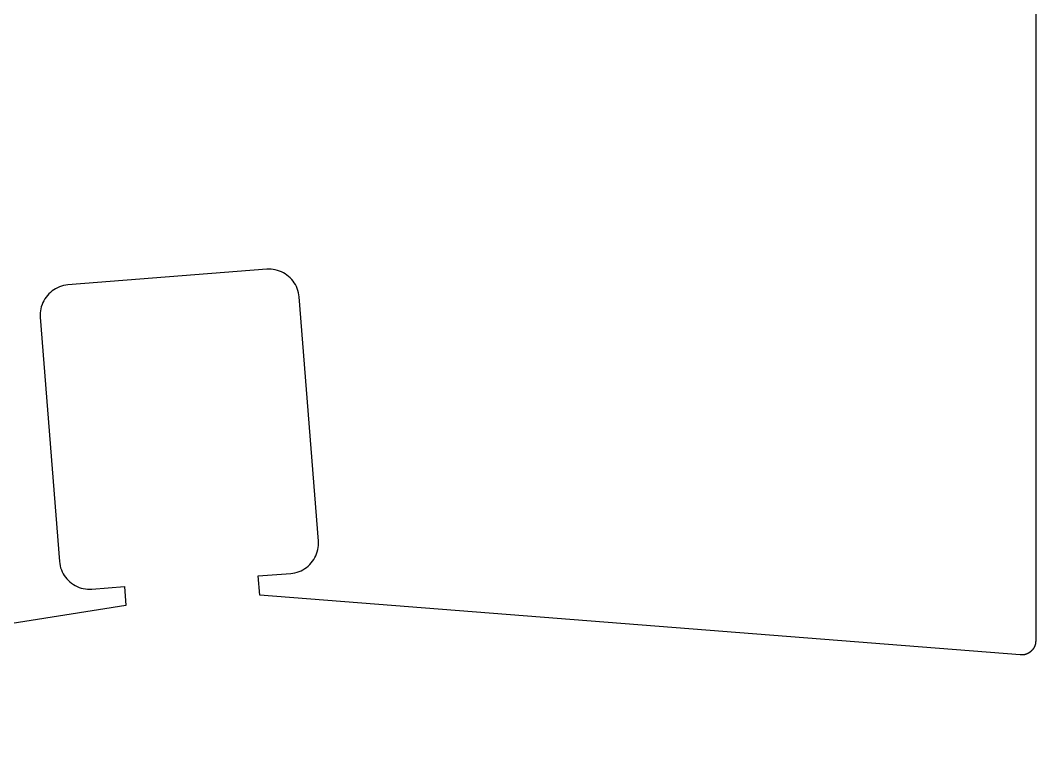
# Model space of a CAD drawing. Extents: x -174 to 104, y -42 to 61.
# Drawn here: x 33.1 to 104.2, y -42.3 to 9.2 of the extents above; entities that cross this region are included whole.
import ezdxf

# ---------------------------------------------------------------- set-up
doc = ezdxf.new("R2010")
doc.units = 0
doc.layers.add('BLACK', color=7, linetype='CONTINUOUS')

msp = doc.modelspace()

# ---------------------------------------------------------------- linework, layer by layer
at = {"layer": 'BLACK', "linetype": 'CONTINUOUS'}
for p, q in [((104.18008, 35.514062), (104.18008, -34.234398)), ((50.3458, -8.235008), (36.411483, -9.331663)), ((50.494203, -8.228843), (50.3458, -8.235008)), ((50.643037, -8.233933), (50.494203, -8.228843)), ((50.789676, -8.247587), (50.643037, -8.233933)), ((50.938776, -8.272634), (50.789676, -8.247587)), ((51.086128, -8.309196), (50.938776, -8.272634)), ((51.231206, -8.357126), (51.086128, -8.309196)), ((51.367302, -8.41364), (51.231206, -8.357126)), ((51.501909, -8.479034), (51.367302, -8.41364)), ((51.631137, -8.555661), (51.501909, -8.479034)), ((51.756167, -8.638911), (51.631137, -8.555661)), ((51.873628, -8.734004), (51.756167, -8.638911)), ((51.985926, -8.835144), (51.873628, -8.734004)), ((52.08771, -8.945611), (51.985926, -8.835144)), ((52.183609, -9.061261), (52.08771, -8.945611)), ((52.269255, -9.183981), (52.183609, -9.061261)), ((52.346363, -9.309561), (52.269255, -9.183981)), ((35.081664, -9.951223), (34.980525, -10.06352)), ((35.192132, -9.849439), (35.081664, -9.951223)), ((35.307781, -9.753539), (35.192132, -9.849439)), ((35.430501, -9.667893), (35.307781, -9.753539)), ((35.556081, -9.590785), (35.430501, -9.667893)), ((35.691875, -9.520749), (35.556081, -9.590785)), ((35.831693, -9.461588), (35.691875, -9.520749)), ((35.975039, -9.413524), (35.831693, -9.461588)), ((36.117737, -9.377099), (35.975039, -9.413524)), ((36.263943, -9.348789), (36.117737, -9.377099)), ((36.411483, -9.331663), (36.263943, -9.348789)), ((52.416399, -9.445355), (52.346363, -9.309561)), ((52.475561, -9.585173), (52.416399, -9.445355)), ((52.523625, -9.728518), (52.475561, -9.585173)), ((52.560049, -9.871217), (52.523625, -9.728518)), ((52.58836, -10.017422), (52.560049, -9.871217)), ((34.66016, -10.569846), (34.603647, -10.705943)), ((34.725554, -10.435239), (34.66016, -10.569846)), ((34.802181, -10.306012), (34.725554, -10.435239)), ((34.885431, -10.180982), (34.802181, -10.306012)), ((34.980525, -10.06352), (34.885431, -10.180982)), ((52.605486, -10.164962), (52.58836, -10.017422)), ((53.951248, -27.264492), (52.605486, -10.164962)), ((34.480454, -11.294112), (34.475364, -11.442946)), ((34.494107, -11.147472), (34.480454, -11.294112)), ((34.519155, -10.998372), (34.494107, -11.147472)), ((34.555716, -10.851021), (34.519155, -10.998372)), ((34.603647, -10.705943), (34.555716, -10.851021)), ((34.475364, -11.442946), (34.481529, -11.591349)), ((34.481529, -11.591349), (35.827291, -28.690878)), ((53.913622, -27.857468), (53.93867, -27.708369)), ((53.93867, -27.708369), (53.952323, -27.561729)), ((53.957413, -27.412895), (53.951248, -27.264492)), ((53.952323, -27.561729), (53.957413, -27.412895)), ((53.630595, -28.549829), (53.707223, -28.420602)), ((53.707223, -28.420602), (53.772617, -28.285994)), ((53.772617, -28.285994), (53.82913, -28.149898)), ((53.82913, -28.149898), (53.877061, -28.00482)), ((53.877061, -28.00482), (53.913622, -27.857468)), ((35.827291, -28.690878), (35.844417, -28.838419)), ((35.844417, -28.838419), (35.872727, -28.984624)), ((35.872727, -28.984624), (35.909152, -29.127322)), ((35.909152, -29.127322), (35.957216, -29.270668)), ((53.002276, -29.187948), (53.124996, -29.102301)), ((53.124996, -29.102301), (53.240645, -29.006402)), ((53.240645, -29.006402), (53.351113, -28.904618)), ((53.351113, -28.904618), (53.452252, -28.792321)), ((53.452252, -28.792321), (53.547345, -28.674859)), ((53.547345, -28.674859), (53.630595, -28.549829)), ((35.957216, -29.270668), (36.016378, -29.410486)), ((36.016378, -29.410486), (36.086413, -29.54628)), ((36.086413, -29.54628), (36.163521, -29.67186)), ((36.163521, -29.67186), (36.249167, -29.79458)), ((36.249167, -29.79458), (36.345067, -29.91023)), ((49.740524, -29.703678), (52.021294, -29.524178)), ((49.845694, -31.039983), (49.740524, -29.703678)), ((52.021294, -29.524178), (52.168834, -29.507052)), ((52.168834, -29.507052), (52.31504, -29.478742)), ((52.31504, -29.478742), (52.457738, -29.442317)), ((52.457738, -29.442317), (52.601084, -29.394253)), ((52.601084, -29.394253), (52.740902, -29.335091)), ((52.740902, -29.335091), (52.876696, -29.265056)), ((52.876696, -29.265056), (53.002276, -29.187948)), ((36.345067, -29.91023), (36.446851, -30.020697)), ((36.446851, -30.020697), (36.559148, -30.121837)), ((36.559148, -30.121837), (36.67661, -30.21693)), ((36.67661, -30.21693), (36.80164, -30.30018)), ((36.80164, -30.30018), (36.930867, -30.376807)), ((36.930867, -30.376807), (37.065475, -30.442201)), ((37.065475, -30.442201), (37.201571, -30.498715)), ((37.201571, -30.498715), (37.346649, -30.546645)), ((37.346649, -30.546645), (37.494, -30.583207)), ((38.086977, -30.620833), (40.367747, -30.441332)), ((40.367747, -30.441332), (40.471666, -31.761749)), ((37.494, -30.583207), (37.6431, -30.608254)), ((37.6431, -30.608254), (37.78974, -30.621907)), ((37.78974, -30.621907), (37.938574, -30.626998)), ((37.938574, -30.626998), (38.086977, -30.620833)), ((103.101621, -35.231316), (49.845694, -31.039983)), ((40.471666, -31.761749), (-25.960852, -42.283627)), ((103.980197, -34.837078), (103.974661, -34.844147)), ((103.98565, -34.829984), (103.980197, -34.837078)), ((103.991023, -34.822865), (103.98565, -34.829984)), ((103.996315, -34.81572), (103.991023, -34.822865)), ((104.001526, -34.808549), (103.996315, -34.81572)), ((104.006658, -34.801352), (104.001526, -34.808549)), ((104.01171, -34.794129), (104.006658, -34.801352)), ((104.016684, -34.78688), (104.01171, -34.794129)), ((104.021579, -34.779604), (104.016684, -34.78688)), ((104.026395, -34.772301), (104.021579, -34.779604)), ((104.031134, -34.764972), (104.026395, -34.772301)), ((104.035795, -34.757615), (104.031134, -34.764972)), ((104.04038, -34.75023), (104.035795, -34.757615)), ((104.044887, -34.742818), (104.04038, -34.75023)), ((104.049318, -34.735378), (104.044887, -34.742818)), ((104.053673, -34.72791), (104.049318, -34.735378)), ((104.057952, -34.720413), (104.053673, -34.72791)), ((104.062155, -34.712887), (104.057952, -34.720413)), ((104.066283, -34.705332), (104.062155, -34.712887)), ((104.070336, -34.697748), (104.066283, -34.705332)), ((104.074315, -34.690134), (104.070336, -34.697748)), ((104.078219, -34.68249), (104.074315, -34.690134)), ((104.082048, -34.674815), (104.078219, -34.68249)), ((104.085804, -34.66711), (104.082048, -34.674815)), ((104.089485, -34.659375), (104.085804, -34.66711)), ((104.093093, -34.651608), (104.089485, -34.659375)), ((104.096627, -34.643809), (104.093093, -34.651608)), ((104.100088, -34.635978), (104.096627, -34.643809)), ((104.101791, -34.632051), (104.100088, -34.635978)), ((104.103476, -34.628115), (104.101791, -34.632051)), ((104.105143, -34.624172), (104.103476, -34.628115)), ((104.106791, -34.62022), (104.105143, -34.624172)), ((104.108421, -34.61626), (104.106791, -34.62022)), ((104.110033, -34.612292), (104.108421, -34.61626)), ((104.111626, -34.608315), (104.110033, -34.612292)), ((104.113201, -34.60433), (104.111626, -34.608315)), ((104.114759, -34.600336), (104.113201, -34.60433)), ((104.116298, -34.596334), (104.114759, -34.600336)), ((104.117819, -34.592324), (104.116298, -34.596334)), ((104.119321, -34.588305), (104.117819, -34.592324)), ((104.120806, -34.584277), (104.119321, -34.588305)), ((104.122272, -34.580241), (104.120806, -34.584277)), ((104.12372, -34.576196), (104.122272, -34.580241)), ((104.12515, -34.572142), (104.12372, -34.576196)), ((104.126563, -34.568079), (104.12515, -34.572142)), ((104.127956, -34.564008), (104.126563, -34.568079)), ((104.129332, -34.559928), (104.127956, -34.564008)), ((104.13069, -34.555839), (104.129332, -34.559928)), ((104.13203, -34.55174), (104.13069, -34.555839)), ((104.133351, -34.547633), (104.13203, -34.55174)), ((104.134655, -34.543517), (104.133351, -34.547633)), ((104.13594, -34.539392), (104.134655, -34.543517)), ((104.137207, -34.535256), (104.13594, -34.539392)), ((104.138456, -34.531113), (104.137207, -34.535256)), ((104.139687, -34.526959), (104.138456, -34.531113)), ((104.1409, -34.522797), (104.139687, -34.526959)), ((104.142095, -34.518624), (104.1409, -34.522797)), ((104.143271, -34.514444), (104.142095, -34.518624)), ((104.14443, -34.510252), (104.143271, -34.514444)), ((104.14557, -34.506052), (104.14443, -34.510252)), ((104.146693, -34.501841), (104.14557, -34.506052)), ((104.147797, -34.497622), (104.146693, -34.501841)), ((104.148883, -34.493392), (104.147797, -34.497622)), ((104.14995, -34.489154), (104.148883, -34.493392)), ((104.151, -34.484904), (104.14995, -34.489154)), ((104.152031, -34.480646), (104.151, -34.484904)), ((104.153045, -34.476376), (104.152031, -34.480646)), ((104.154039, -34.472098), (104.153045, -34.476376)), ((104.155016, -34.467808), (104.154039, -34.472098)), ((104.155975, -34.46351), (104.155016, -34.467808)), ((104.156915, -34.4592), (104.155975, -34.46351)), ((104.157837, -34.454881), (104.156915, -34.4592)), ((104.158741, -34.45055), (104.157837, -34.454881)), ((104.159626, -34.446211), (104.158741, -34.45055)), ((104.160493, -34.44186), (104.159626, -34.446211)), ((104.161342, -34.4375), (104.160493, -34.44186)), ((104.162172, -34.433128), (104.161342, -34.4375)), ((104.162984, -34.428747), (104.162172, -34.433128)), ((104.163778, -34.424354), (104.162984, -34.428747)), ((104.164552, -34.419952), (104.163778, -34.424354)), ((104.165309, -34.415537), (104.164552, -34.419952)), ((104.166047, -34.411113), (104.165309, -34.415537)), ((104.166767, -34.406676), (104.166047, -34.411113)), ((104.167468, -34.402231), (104.166767, -34.406676)), ((104.168151, -34.397773), (104.167468, -34.402231)), ((104.168814, -34.393306), (104.168151, -34.397773)), ((104.16946, -34.388825), (104.168814, -34.393306)), ((104.170086, -34.384336), (104.16946, -34.388825)), ((104.170695, -34.379833), (104.170086, -34.384336)), ((104.171284, -34.375321), (104.170695, -34.379833)), ((104.171854, -34.370795), (104.171284, -34.375321)), ((104.172406, -34.366261), (104.171854, -34.370795)), ((104.172939, -34.361713), (104.172406, -34.366261)), ((104.173453, -34.357156), (104.172939, -34.361713)), ((104.173949, -34.352584), (104.173453, -34.357156)), ((104.174425, -34.348004), (104.173949, -34.352584)), ((104.174882, -34.343409), (104.174425, -34.348004)), ((104.175321, -34.338805), (104.174882, -34.343409)), ((104.17574, -34.334187), (104.175321, -34.338805)), ((104.17614, -34.32956), (104.17574, -34.334187)), ((104.176522, -34.324917), (104.17614, -34.32956)), ((104.176884, -34.320266), (104.176522, -34.324917)), ((104.177227, -34.3156), (104.176884, -34.320266)), ((104.177551, -34.310925), (104.177227, -34.3156)), ((104.177855, -34.306234), (104.177551, -34.310925)), ((104.17814, -34.301534), (104.177855, -34.306234)), ((104.178406, -34.296819), (104.17814, -34.301534)), ((104.178652, -34.292095), (104.178406, -34.296819)), ((104.17888, -34.287355), (104.178652, -34.292095)), ((104.179087, -34.282606), (104.17888, -34.287355)), ((104.179275, -34.277841), (104.179087, -34.282606)), ((104.179443, -34.273067), (104.179275, -34.277841)), ((104.179592, -34.268276), (104.179443, -34.273067)), ((104.179721, -34.263477), (104.179592, -34.268276)), ((104.179831, -34.258661), (104.179721, -34.263477)), ((104.17992, -34.253836), (104.179831, -34.258661)), ((104.17999, -34.248994), (104.17992, -34.253836)), ((104.18004, -34.244143), (104.17999, -34.248994)), ((104.18007, -34.239275), (104.18004, -34.244143)), ((104.18008, -34.234398), (104.18007, -34.239275)), ((103.103793, -35.231485), (103.101621, -35.231316)), ((103.113483, -35.23219), (103.103793, -35.231485)), ((103.123129, -35.232811), (103.113483, -35.23219)), ((103.132729, -35.23335), (103.123129, -35.232811)), ((103.142286, -35.233807), (103.132729, -35.23335)), ((103.151798, -35.234182), (103.142286, -35.233807)), ((103.161268, -35.234475), (103.151798, -35.234182)), ((103.170694, -35.234688), (103.161268, -35.234475)), ((103.180078, -35.234819), (103.170694, -35.234688)), ((103.18942, -35.234871), (103.180078, -35.234819)), ((103.198721, -35.234842), (103.18942, -35.234871)), ((103.207981, -35.234734), (103.198721, -35.234842)), ((103.2172, -35.234547), (103.207981, -35.234734)), ((103.226379, -35.234281), (103.2172, -35.234547)), ((103.235518, -35.233936), (103.226379, -35.234281)), ((103.244619, -35.233512), (103.235518, -35.233936)), ((103.25368, -35.233011), (103.244619, -35.233512)), ((103.262704, -35.232432), (103.25368, -35.233011)), ((103.271689, -35.231776), (103.262704, -35.232432)), ((103.280637, -35.231042), (103.271689, -35.231776)), ((103.289549, -35.230231), (103.280637, -35.231042)), ((103.298424, -35.229343), (103.289549, -35.230231)), ((103.307263, -35.228379), (103.298424, -35.229343)), ((103.316066, -35.227339), (103.307263, -35.228379)), ((103.324834, -35.226222), (103.316066, -35.227339)), ((103.333568, -35.225029), (103.324834, -35.226222)), ((103.342267, -35.22376), (103.333568, -35.225029)), ((103.350932, -35.222416), (103.342267, -35.22376)), ((103.359564, -35.220996), (103.350932, -35.222416)), ((103.368163, -35.2195), (103.359564, -35.220996)), ((103.37673, -35.217929), (103.368163, -35.2195)), ((103.385264, -35.216283), (103.37673, -35.217929)), ((103.393767, -35.214562), (103.385264, -35.216283)), ((103.402238, -35.212765), (103.393767, -35.214562)), ((103.410678, -35.210893), (103.402238, -35.212765)), ((103.419088, -35.208946), (103.410678, -35.210893)), ((103.427468, -35.206925), (103.419088, -35.208946)), ((103.435818, -35.204828), (103.427468, -35.206925)), ((103.444138, -35.202656), (103.435818, -35.204828)), ((103.45243, -35.200409), (103.444138, -35.202656)), ((103.460693, -35.198087), (103.45243, -35.200409)), ((103.468928, -35.195689), (103.460693, -35.198087)), ((103.477135, -35.193217), (103.468928, -35.195689)), ((103.485315, -35.190669), (103.477135, -35.193217)), ((103.493467, -35.188047), (103.485315, -35.190669)), ((103.501593, -35.185348), (103.493467, -35.188047)), ((103.509692, -35.182574), (103.501593, -35.185348)), ((103.513732, -35.181159), (103.509692, -35.182574)), ((103.517766, -35.179725), (103.513732, -35.181159)), ((103.521793, -35.178271), (103.517766, -35.179725)), ((103.525814, -35.176799), (103.521793, -35.178271)), ((103.529828, -35.175308), (103.525814, -35.176799)), ((103.533836, -35.173798), (103.529828, -35.175308)), ((103.537838, -35.172269), (103.533836, -35.173798)), ((103.541834, -35.17072), (103.537838, -35.172269)), ((103.545824, -35.169153), (103.541834, -35.17072)), ((103.549807, -35.167567), (103.545824, -35.169153)), ((103.553784, -35.165961), (103.549807, -35.167567)), ((103.557755, -35.164337), (103.553784, -35.165961)), ((103.561721, -35.162693), (103.557755, -35.164337)), ((103.56568, -35.16103), (103.561721, -35.162693)), ((103.569634, -35.159347), (103.56568, -35.16103)), ((103.573581, -35.157646), (103.569634, -35.159347)), ((103.577523, -35.155925), (103.573581, -35.157646)), ((103.581459, -35.154185), (103.577523, -35.155925)), ((103.585389, -35.152426), (103.581459, -35.154185)), ((103.589313, -35.150647), (103.585389, -35.152426)), ((103.593232, -35.148849), (103.589313, -35.150647)), ((103.597145, -35.147031), (103.593232, -35.148849)), ((103.601053, -35.145194), (103.597145, -35.147031)), ((103.604954, -35.143338), (103.601053, -35.145194)), ((103.608851, -35.141461), (103.604954, -35.143338)), ((103.612742, -35.139566), (103.608851, -35.141461)), ((103.616628, -35.13765), (103.612742, -35.139566)), ((103.620507, -35.135716), (103.616628, -35.13765)), ((103.624382, -35.133761), (103.620507, -35.135716)), ((103.628251, -35.131787), (103.624382, -35.133761)), ((103.632115, -35.129792), (103.628251, -35.131787)), ((103.635973, -35.127779), (103.632115, -35.129792)), ((103.639828, -35.125745), (103.635973, -35.127779)), ((103.643675, -35.123691), (103.639828, -35.125745)), ((103.647519, -35.121617), (103.643675, -35.123691)), ((103.651356, -35.119524), (103.647519, -35.121617)), ((103.655189, -35.11741), (103.651356, -35.119524)), ((103.659016, -35.115277), (103.655189, -35.11741)), ((103.662839, -35.113123), (103.659016, -35.115277)), ((103.666656, -35.110949), (103.662839, -35.113123)), ((103.670469, -35.108755), (103.666656, -35.110949)), ((103.674276, -35.106541), (103.670469, -35.108755)), ((103.678079, -35.104306), (103.674276, -35.106541)), ((103.681876, -35.102051), (103.678079, -35.104306)), ((103.68567, -35.099775), (103.681876, -35.102051)), ((103.689457, -35.09748), (103.68567, -35.099775)), ((103.693241, -35.095163), (103.689457, -35.09748)), ((103.697018, -35.092827), (103.693241, -35.095163)), ((103.700793, -35.090469), (103.697018, -35.092827)), ((103.704561, -35.088091), (103.700793, -35.090469)), ((103.708326, -35.085692), (103.704561, -35.088091)), ((103.712084, -35.083273), (103.708326, -35.085692)), ((103.71584, -35.080831), (103.712084, -35.083273)), ((103.719589, -35.078371), (103.71584, -35.080831)), ((103.723336, -35.075888), (103.719589, -35.078371)), ((103.727076, -35.073385), (103.723336, -35.075888)), ((103.730813, -35.07086), (103.727076, -35.073385)), ((103.734544, -35.068315), (103.730813, -35.07086)), ((103.738273, -35.065748), (103.734544, -35.068315)), ((103.741994, -35.06316), (103.738273, -35.065748)), ((103.745714, -35.06055), (103.741994, -35.06316)), ((103.749427, -35.05792), (103.745714, -35.06055)), ((103.753138, -35.055267), (103.749427, -35.05792)), ((103.756842, -35.052595), (103.753138, -35.055267)), ((103.760544, -35.049899), (103.756842, -35.052595)), ((103.764239, -35.047183), (103.760544, -35.049899)), ((103.767932, -35.044443), (103.764239, -35.047183)), ((103.771619, -35.041684), (103.767932, -35.044443)), ((103.775304, -35.038901), (103.771619, -35.041684)), ((103.778982, -35.036098), (103.775304, -35.038901)), ((103.782658, -35.033271), (103.778982, -35.036098)), ((103.786327, -35.030424), (103.782658, -35.033271)), ((103.789995, -35.027553), (103.786327, -35.030424)), ((103.793656, -35.024661), (103.789995, -35.027553)), ((103.797316, -35.021746), (103.793656, -35.024661)), ((103.800969, -35.01881), (103.797316, -35.021746)), ((103.80462, -35.015849), (103.800969, -35.01881)), ((103.808264, -35.012869), (103.80462, -35.015849)), ((103.811908, -35.009863), (103.808264, -35.012869)), ((103.815544, -35.006837), (103.811908, -35.009863)), ((103.819179, -35.003787), (103.815544, -35.006837)), ((103.822807, -35.000715), (103.819179, -35.003787)), ((103.826434, -34.997619), (103.822807, -35.000715)), ((103.830053, -34.994502), (103.826434, -34.997619)), ((103.833672, -34.991359), (103.830053, -34.994502)), ((103.837284, -34.988196), (103.833672, -34.991359)), ((103.840895, -34.985007), (103.837284, -34.988196)), ((103.844499, -34.981798), (103.840895, -34.985007)), ((103.848102, -34.978563), (103.844499, -34.981798)), ((103.851698, -34.975307), (103.848102, -34.978563)), ((103.855293, -34.972024), (103.851698, -34.975307)), ((103.858881, -34.968721), (103.855293, -34.972024)), ((103.860479, -34.967241), (103.858881, -34.968721)), ((103.867575, -34.960603), (103.860479, -34.967241)), ((103.874579, -34.953942), (103.867575, -34.960603)), ((103.881492, -34.947258), (103.874579, -34.953942)), ((103.888314, -34.940551), (103.881492, -34.947258)), ((103.895046, -34.93382), (103.888314, -34.940551)), ((103.90169, -34.927065), (103.895046, -34.93382)), ((103.908244, -34.920287), (103.90169, -34.927065)), ((103.914711, -34.913486), (103.908244, -34.920287)), ((103.92109, -34.906661), (103.914711, -34.913486)), ((103.927382, -34.899812), (103.92109, -34.906661)), ((103.933588, -34.892939), (103.927382, -34.899812)), ((103.939709, -34.886042), (103.933588, -34.892939)), ((103.945744, -34.87912), (103.939709, -34.886042)), ((103.951695, -34.872175), (103.945744, -34.87912)), ((103.957561, -34.865205), (103.951695, -34.872175)), ((103.963344, -34.858211), (103.957561, -34.865205)), ((103.969044, -34.851191), (103.963344, -34.858211)), ((103.974661, -34.844147), (103.969044, -34.851191))]:
    msp.add_line(p, q, dxfattribs=at)

doc.saveas('drawing.dxf')
